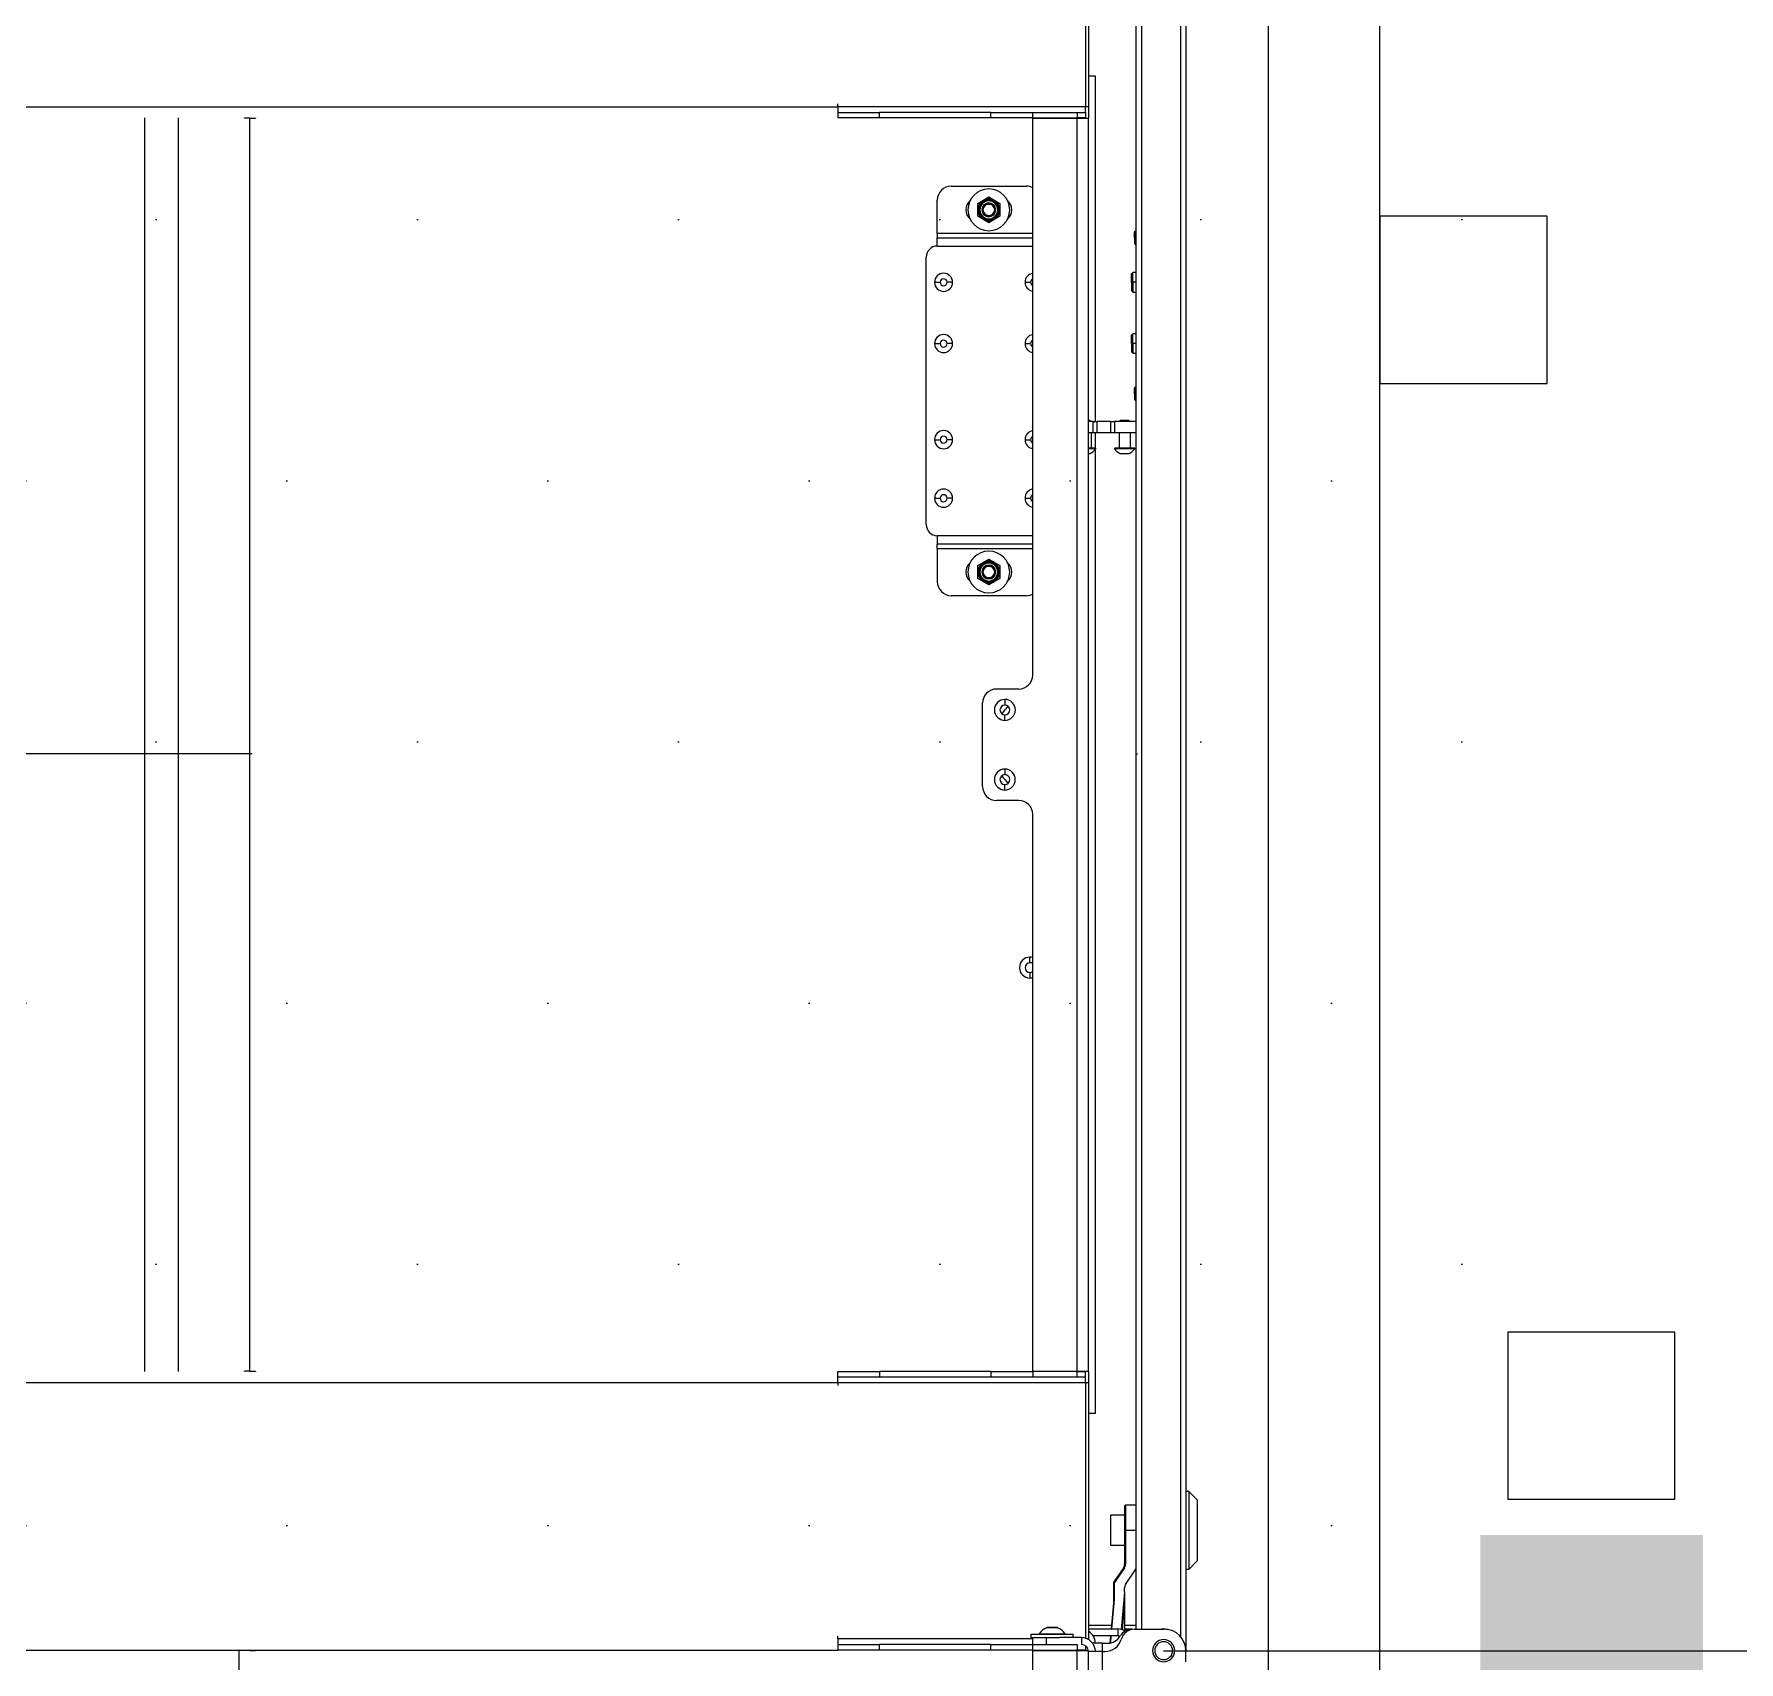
# Model space of a CAD drawing. Header units: millimetres. Extents: x -15291 to 293567, y -98510 to 49398.
# Drawn here: x 51397 to 52009, y 25976 to 26560 of the extents above; entities that cross this region are included whole.
import ezdxf

# ---------------------------------------------------------------- set-up
doc = ezdxf.new("R2010")
doc.units = ezdxf.units.MM
doc.header["$LTSCALE"] = 50
doc.header["$MEASUREMENT"] = 0
for name, pattern in [('AUSGEZOGEN', [0]), ('PHANTOM2', [1.25, 0.625, -0.125, 0.125, -0.125, 0.125, -0.125]), ('STRICHPUNKT', [25.4, 12.7, -6.35, 0, -6.35])]:
    doc.linetypes.add(name, pattern=pattern)
for name, color, linetype in [('AXEN', 3, 'STRICHPUNKT'), ('DV16_Standard', 7, 'CONTINUOUS'), ('EL01', 7, 'AUSGEZOGEN'), ('EQUIP1', 7, 'AUSGEZOGEN'), ('FFU', 4, 'CONTINUOUS'), ('RW01', 4, 'AUSGEZOGEN'), ('Standard', 7, 'CONTINUOUS')]:
    doc.layers.add(name, color=color, linetype=linetype)

msp = doc.modelspace()

# ---------------------------------------------------------------- hatches: boundary and pattern name
at = {"layer": 'FFU'}
h = msp.add_hatch(dxfattribs=at)
h.set_pattern_fill('DOTS,_I', color=256, scale=1500, style=2)
h.set_pattern_definition([(0, (1800, -3600), (46.875, 93.75), [0, -93.75])])
h.paths.add_polyline_path([(51010, 25900), (51910, 25900), (51910, 27100), (51010, 27100)])

# ---------------------------------------------------------------- linework, layer by layer
at = {"layer": 'AXEN', "linetype": 'STRICHPUNKT'}
msp.add_line((74336.92, 26302.03), (2515, 26302.03), dxfattribs=at)
at = {"layer": 'DV16_Standard', "color": 7, "linetype": 'Continuous', "ltscale": 254}
for p, q in [((51810.34, 26630.57), (51810.34, 25980.07)), ((51774.34, 26626.05), (51774.34, 26534.32)), ((51775.34, 26626.32), (51775.34, 26534.32)), ((51808.34, 26625.38), (51808.34, 25985.27)), ((51792.34, 26622.82), (51792.34, 25987.82)), ((51794.34, 26622.82), (51794.34, 25987.82)), ((51777.84, 26545.32), (51775.34, 26545.32)), ((51777.84, 26421.32), (51777.84, 26545.32)), ((50440.34, 26534.32), (51685.34, 26534.32)), ((51685.34, 26534.32), (51685.34, 26535.32)), ((51685.34, 26534.32), (51685.34, 26530.32)), ((51774.34, 26534.32), (51685.34, 26534.32)), ((51685.34, 26532.32), (51700.34, 26532.32)), ((51700.34, 26530.32), (51700.34, 26532.32)), ((51740.34, 26532.32), (51700.34, 26532.32)), ((51740.34, 26530.32), (51740.34, 26532.32)), ((51740.34, 26532.32), (51755.34, 26532.32)), ((51755.34, 26530.32), (51755.34, 26532.32)), ((51755.34, 26532.32), (51771.34, 26532.32)), ((51771.34, 26532.32), (51771.34, 26530.32)), ((51771.34, 26532.32), (51774.34, 26532.32)), ((51774.34, 26532.32), (51774.34, 26534.32)), ((51775.34, 26534.32), (51774.34, 26534.32)), ((51774.34, 26532.32), (51774.34, 26530.32)), ((51775.34, 26534.32), (51775.34, 26530.22)), ((51436.51, 26530.32), (51436.51, 26080.32)), ((51448.58, 26530.32), (51448.58, 26080.32)), ((51472.34, 26530.22), (51472.34, 26530.32)), ((51474.34, 26530.22), (51472.34, 26530.22)), ((51474.34, 26530.32), (51474.34, 26530.22)), ((51474.34, 26080.42), (51474.34, 26530.22)), ((51474.34, 26530.22), (51476.34, 26530.22)), ((51476.34, 26530.32), (51476.34, 26530.22)), ((51700.34, 26530.32), (51685.34, 26530.32)), ((51740.34, 26530.32), (51700.34, 26530.32)), ((51755.34, 26530.32), (51740.34, 26530.32)), ((51755.34, 26530.32), (51771.34, 26530.32)), ((51755.34, 26330.32), (51755.34, 26530.22)), ((51755.34, 26530.22), (51771.34, 26530.22)), ((51758.58, 26530.32), (51758.58, 26530.22)), ((51762.34, 26530.32), (51762.34, 26530.22)), ((51766.09, 26530.22), (51766.09, 26530.32)), ((51774.34, 26530.32), (51771.34, 26530.32)), ((51771.34, 26530.22), (51771.34, 26530.32)), ((51771.34, 26080.42), (51771.34, 26530.22)), ((51771.34, 26530.22), (51775.34, 26530.22)), ((51773.34, 26530.22), (51773.34, 26530.32)), ((51775.34, 26080.42), (51775.34, 26530.22)), ((51721.09, 26488.82), (51721.09, 26500.82)), ((51721.09, 26488.82), (51721.09, 26500.82)), ((51726.09, 26505.82), (51753.09, 26505.82)), ((51726.09, 26505.82), (51753.09, 26505.82)), ((51735.59, 26499.63), (51739.59, 26501.94)), ((51735.59, 26499.63), (51739.59, 26501.94)), ((51739.59, 26501.94), (51743.59, 26499.63)), ((51739.59, 26501.94), (51739.59, 26501.25)), ((51739.59, 26501.94), (51743.59, 26499.63)), ((51739.59, 26501.94), (51739.59, 26501.25)), ((51739.59, 26501.25), (51739.59, 26500.9)), ((51739.59, 26501.25), (51739.59, 26500.9)), ((51739.59, 26500.9), (51739.59, 26500.56)), ((51739.59, 26500.9), (51739.59, 26500.56)), ((51735.59, 26495.01), (51735.59, 26499.63)), ((51735.59, 26495.01), (51735.59, 26499.63)), ((51739.59, 26492.7), (51735.59, 26495.01)), ((51739.59, 26492.7), (51735.59, 26495.01)), ((51739.59, 26499.82), (51739.59, 26499.42)), ((51739.59, 26499.82), (51739.59, 26499.42)), ((51739.59, 26494.82), (51739.59, 26495.22)), ((51739.59, 26494.82), (51739.59, 26495.22)), ((51743.59, 26495.01), (51739.59, 26492.7)), ((51743.59, 26495.01), (51739.59, 26492.7)), ((51743.59, 26499.63), (51743.59, 26495.01)), ((51743.59, 26499.63), (51743.59, 26495.01)), ((51721.09, 26488.82), (51721.09, 26487.32)), ((51755.34, 26488.82), (51721.09, 26488.82)), ((51721.09, 26488.82), (51721.09, 26487.32)), ((51755.34, 26488.82), (51721.09, 26488.82)), ((51739.59, 26493.74), (51739.59, 26494.09)), ((51739.59, 26493.74), (51739.59, 26494.09)), ((51739.59, 26493.4), (51739.59, 26493.74)), ((51739.59, 26493.4), (51739.59, 26493.74)), ((51739.59, 26492.7), (51739.59, 26493.4)), ((51739.59, 26492.7), (51739.59, 26493.4)), ((51792.24, 26489.82), (51791.84, 26489.42)), ((51792.24, 26489.82), (51791.84, 26489.42)), ((51791.84, 26487.32), (51791.84, 26489.42)), ((51791.84, 26487.32), (51791.84, 26489.42)), ((51791.84, 26487.32), (51791.84, 26489.42)), ((51791.84, 26487.32), (51791.84, 26489.42)), ((51792.24, 26487.32), (51792.24, 26489.82)), ((51792.34, 26489.82), (51792.24, 26489.82)), ((51792.24, 26487.32), (51792.24, 26489.82)), ((51792.34, 26489.82), (51792.24, 26489.82)), ((51721.09, 26484.32), (51721.09, 26487.32)), ((51721.09, 26487.32), (51755.34, 26487.32)), ((51721.09, 26484.32), (51721.09, 26487.32)), ((51721.09, 26487.32), (51755.34, 26487.32)), ((51721.09, 26484.32), (51755.34, 26484.32)), ((51721.09, 26484.32), (51755.34, 26484.32)), ((51791.84, 26487.32), (51791.84, 26485.22)), ((51791.84, 26487.32), (51791.84, 26485.22)), ((51792.24, 26487.32), (51791.84, 26487.32)), ((51791.84, 26487.32), (51791.84, 26485.22)), ((51791.84, 26487.32), (51791.84, 26485.22)), ((51792.24, 26487.32), (51791.84, 26487.32)), ((51791.84, 26485.22), (51792.24, 26484.82)), ((51791.84, 26485.22), (51792.24, 26484.82)), ((51792.24, 26487.32), (51792.24, 26484.82)), ((51792.24, 26487.32), (51792.34, 26487.32)), ((51792.24, 26487.32), (51792.24, 26484.82)), ((51792.24, 26487.32), (51792.34, 26487.32)), ((51792.24, 26484.82), (51792.34, 26484.82)), ((51792.24, 26484.82), (51792.34, 26484.82)), ((51717.09, 26384.32), (51717.09, 26480.32)), ((51720.08, 26471.32), (51722.08, 26471.32)), ((51720.08, 26471.32), (51722.08, 26471.32)), ((51726.59, 26471.32), (51724.59, 26471.32)), ((51726.59, 26471.32), (51724.59, 26471.32)), ((51752.58, 26471.32), (51754.58, 26471.32)), ((51752.58, 26471.32), (51754.58, 26471.32)), ((51791.34, 26474.82), (51790.84, 26474.32)), ((51791.34, 26474.82), (51790.84, 26474.32)), ((51790.84, 26471.32), (51790.84, 26474.32)), ((51790.84, 26471.32), (51790.84, 26474.32)), ((51790.84, 26471.32), (51790.84, 26468.32)), ((51790.84, 26471.32), (51791.34, 26471.32)), ((51790.84, 26471.32), (51790.84, 26468.32)), ((51790.84, 26471.32), (51791.34, 26471.32)), ((51791.34, 26471.32), (51791.34, 26474.82)), ((51792.34, 26474.82), (51791.34, 26474.82)), ((51791.34, 26471.32), (51791.34, 26474.82)), ((51792.34, 26474.82), (51791.34, 26474.82)), ((51791.34, 26471.32), (51791.34, 26467.82)), ((51792.34, 26471.32), (51791.34, 26471.32)), ((51791.34, 26471.32), (51791.34, 26467.82)), ((51792.34, 26471.32), (51791.34, 26471.32)), ((51790.84, 26468.32), (51791.34, 26467.82)), ((51790.84, 26468.32), (51791.34, 26467.82)), ((51791.34, 26467.82), (51792.34, 26467.82)), ((51791.34, 26467.82), (51792.34, 26467.82)), ((51791.34, 26452.82), (51790.84, 26452.32)), ((51791.34, 26452.82), (51790.84, 26452.32)), ((51790.84, 26449.32), (51790.84, 26452.32)), ((51791.34, 26449.32), (51791.34, 26452.82)), ((51792.34, 26452.82), (51791.34, 26452.82)), ((51792.34, 26452.82), (51791.34, 26452.82)), ((51720.08, 26449.32), (51722.08, 26449.32)), ((51726.59, 26449.32), (51724.59, 26449.32)), ((51752.58, 26449.32), (51754.58, 26449.32)), ((51790.84, 26449.32), (51790.84, 26446.32)), ((51790.84, 26449.32), (51791.34, 26449.32)), ((51790.84, 26446.32), (51791.34, 26445.82)), ((51791.34, 26449.32), (51791.34, 26445.82)), ((51792.34, 26449.32), (51791.34, 26449.32)), ((51791.34, 26445.82), (51792.34, 26445.82)), ((51792.24, 26433.82), (51791.84, 26433.42)), ((51791.84, 26431.32), (51791.84, 26433.42)), ((51791.84, 26431.32), (51791.84, 26433.42)), ((51792.24, 26431.32), (51792.24, 26433.82)), ((51792.34, 26433.82), (51792.24, 26433.82)), ((51791.84, 26431.32), (51791.84, 26429.22)), ((51791.84, 26431.32), (51791.84, 26429.22)), ((51792.24, 26431.32), (51791.84, 26431.32)), ((51791.84, 26429.22), (51792.24, 26428.82)), ((51792.24, 26431.32), (51792.24, 26428.82)), ((51792.24, 26431.32), (51792.34, 26431.32)), ((51792.24, 26428.82), (51792.34, 26428.82)), ((51777.01, 26421.32), (51775.34, 26421.32)), ((51775.94, 26421.72), (51775.35, 26421.72)), ((51775.94, 26421.62), (51775.94, 26421.72)), ((51776.24, 26421.32), (51775.94, 26421.62)), ((51777.01, 26421.32), (51778.42, 26421.32)), ((51777.01, 26417.32), (51777.01, 26421.32)), ((51783.25, 26421.32), (51778.42, 26421.32)), ((51778.42, 26417.32), (51778.42, 26421.32)), ((51783.25, 26421.32), (51784.67, 26421.32)), ((51783.25, 26421.32), (51783.25, 26417.32)), ((51792.34, 26421.32), (51784.67, 26421.32)), ((51784.67, 26421.32), (51784.67, 26417.32)), ((51786.44, 26421.32), (51786.74, 26421.62)), ((51786.74, 26421.62), (51786.74, 26421.72)), ((51789.94, 26421.72), (51786.74, 26421.72)), ((51789.72, 26421.72), (51786.86, 26421.72)), ((51789.94, 26421.62), (51789.94, 26421.72)), ((51790.24, 26421.32), (51789.94, 26421.62)), ((51777.01, 26417.32), (51775.34, 26417.32)), ((51776.34, 26417.32), (51776.34, 26411.92)), ((51778.42, 26417.32), (51777.01, 26417.32)), ((51777.84, 26411.72), (51777.84, 26417.32)), ((51783.25, 26417.32), (51778.42, 26417.32)), ((51784.67, 26417.32), (51783.25, 26417.32)), ((51792.34, 26417.32), (51784.67, 26417.32)), ((51786.34, 26417.32), (51786.34, 26411.92)), ((51790.34, 26417.32), (51790.34, 26411.92)), ((51720.08, 26414.82), (51722.08, 26414.82)), ((51726.59, 26414.82), (51724.59, 26414.82)), ((51752.58, 26414.82), (51754.58, 26414.82)), ((51775.34, 26411.92), (51776.34, 26411.92)), ((51777.9, 26411.72), (51775.34, 26411.72)), ((51777.99, 26411.57), (51775.34, 26411.57)), ((51775.34, 26409.92), (51775.93, 26409.92)), ((51775.34, 26409.91), (51775.89, 26409.91)), ((51777.84, 26065.32), (51777.84, 26411.36)), ((51791.99, 26411.57), (51784.69, 26411.57)), ((51791.9, 26411.72), (51784.77, 26411.72)), ((51786.34, 26411.92), (51790.34, 26411.92)), ((51786.74, 26409.92), (51789.93, 26409.92)), ((51786.78, 26409.91), (51789.89, 26409.91)), ((51720.08, 26393.82), (51722.08, 26393.82)), ((51726.59, 26393.82), (51724.59, 26393.82)), ((51752.58, 26393.82), (51754.58, 26393.82)), ((51755.34, 26380.32), (51721.09, 26380.32)), ((51721.09, 26380.32), (51721.09, 26377.32)), ((51755.34, 26377.32), (51721.09, 26377.32)), ((51721.09, 26375.82), (51721.09, 26377.32)), ((51721.09, 26375.82), (51755.34, 26375.82)), ((51721.09, 26375.82), (51721.09, 26363.82)), ((51735.59, 26369.63), (51739.59, 26371.94)), ((51735.59, 26365.01), (51735.59, 26369.63)), ((51739.59, 26371.94), (51743.59, 26369.63)), ((51739.59, 26371.94), (51739.59, 26371.25)), ((51739.59, 26371.25), (51739.59, 26370.9)), ((51739.59, 26370.9), (51739.59, 26370.56)), ((51739.59, 26369.82), (51739.59, 26369.42)), ((51743.59, 26369.63), (51743.59, 26365.01)), ((51739.59, 26362.7), (51735.59, 26365.01)), ((51739.59, 26364.82), (51739.59, 26365.22)), ((51743.59, 26365.01), (51739.59, 26362.7)), ((51739.59, 26363.74), (51739.59, 26364.09)), ((51739.59, 26363.4), (51739.59, 26363.74)), ((51739.59, 26362.7), (51739.59, 26363.4)), ((51753.09, 26358.82), (51726.09, 26358.82)), ((51750.34, 26325.32), (51742.34, 26325.32)), ((51737.34, 26290.32), (51737.34, 26320.32)), ((51745.34, 26321.58), (51745.34, 26319.58)), ((51745.34, 26314.07), (51745.34, 26316.07)), ((51745.34, 26296.58), (51745.34, 26294.58)), ((51745.34, 26289.07), (51745.34, 26291.07)), ((51750.34, 26285.32), (51742.34, 26285.32)), ((51755.34, 26080.42), (51755.34, 26280.32)), ((51754.34, 26227.08), (51754.34, 26229.08)), ((51754.34, 26223.57), (51754.34, 26221.57)), ((51472.34, 26080.32), (51472.34, 26080.42)), ((51474.34, 26080.42), (51472.34, 26080.42)), ((51472.34, 26080.32), (51472.34, 26080.42)), ((51474.34, 26080.42), (51472.34, 26080.42)), ((51474.34, 26080.42), (51474.34, 26080.32)), ((51474.34, 26080.42), (51476.34, 26080.42)), ((51474.34, 26080.42), (51474.34, 26080.32)), ((51474.34, 26080.42), (51476.34, 26080.42)), ((51476.34, 26080.42), (51476.34, 26080.32)), ((51476.34, 26080.42), (51476.34, 26080.32)), ((51685.34, 26080.32), (51700.34, 26080.32)), ((51685.34, 26076.32), (51685.34, 26080.32)), ((51685.34, 26080.32), (51700.34, 26080.32)), ((51685.34, 26076.32), (51685.34, 26080.32)), ((51740.34, 26080.32), (51700.34, 26080.32)), ((51700.34, 26080.32), (51700.34, 26078.32)), ((51740.34, 26080.32), (51700.34, 26080.32)), ((51700.34, 26080.32), (51700.34, 26078.32)), ((51740.34, 26080.32), (51755.34, 26080.32)), ((51740.34, 26080.32), (51740.34, 26078.32)), ((51740.34, 26080.32), (51755.34, 26080.32)), ((51740.34, 26080.32), (51740.34, 26078.32)), ((51755.34, 26080.42), (51771.34, 26080.42)), ((51755.34, 26080.42), (51771.34, 26080.42)), ((51771.34, 26080.32), (51755.34, 26080.32)), ((51755.34, 26080.32), (51755.34, 26078.32)), ((51771.34, 26080.32), (51755.34, 26080.32)), ((51755.34, 26080.32), (51755.34, 26078.32)), ((51758.58, 26080.42), (51758.58, 26080.32)), ((51758.58, 26080.42), (51758.58, 26080.32)), ((51762.34, 26080.32), (51762.34, 26080.42)), ((51762.34, 26080.32), (51762.34, 26080.42)), ((51766.09, 26080.32), (51766.09, 26080.42)), ((51766.09, 26080.32), (51766.09, 26080.42)), ((51771.34, 26080.32), (51771.34, 26080.42)), ((51771.34, 26080.42), (51775.34, 26080.42)), ((51771.34, 26080.32), (51771.34, 26080.42)), ((51771.34, 26080.42), (51775.34, 26080.42)), ((51771.34, 26080.32), (51774.34, 26080.32)), ((51771.34, 26078.32), (51771.34, 26080.32)), ((51771.34, 26080.32), (51774.34, 26080.32)), ((51771.34, 26078.32), (51771.34, 26080.32)), ((51773.34, 26080.32), (51773.34, 26080.42)), ((51773.34, 26080.32), (51773.34, 26080.42)), ((51774.34, 26078.32), (51774.34, 26080.32)), ((51774.34, 26078.32), (51774.34, 26080.32)), ((51775.34, 26080.42), (51775.34, 26076.32)), ((51775.34, 26080.42), (51775.34, 26076.32)), ((51685.34, 26076.32), (50440.34, 26076.32)), ((51700.34, 26078.32), (51685.34, 26078.32)), ((51700.34, 26078.32), (51685.34, 26078.32)), ((51774.34, 26076.32), (51685.34, 26076.32)), ((51685.34, 26076.32), (51685.34, 26075.32)), ((51774.34, 26076.32), (51685.34, 26076.32)), ((51685.34, 26076.32), (51685.34, 26075.32)), ((51740.34, 26078.32), (51700.34, 26078.32)), ((51740.34, 26078.32), (51700.34, 26078.32)), ((51755.34, 26078.32), (51740.34, 26078.32)), ((51755.34, 26078.32), (51740.34, 26078.32)), ((51771.34, 26078.32), (51755.34, 26078.32)), ((51771.34, 26078.32), (51755.34, 26078.32)), ((51774.34, 26078.32), (51771.34, 26078.32)), ((51774.34, 26078.32), (51771.34, 26078.32)), ((51774.34, 26076.32), (51774.34, 26078.32)), ((51774.34, 26076.32), (51774.34, 26078.32)), ((51774.34, 26076.32), (51774.34, 25984.59)), ((51775.34, 26076.32), (51774.34, 26076.32)), ((51774.34, 26076.32), (51774.34, 25984.59)), ((51775.34, 26076.32), (51774.34, 26076.32)), ((51775.34, 26076.32), (51775.34, 25984.32)), ((51775.34, 26076.32), (51775.34, 25984.32)), ((51777.84, 26065.32), (51775.34, 26065.32)), ((51777.84, 26065.32), (51775.34, 26065.32)), ((51811.34, 26037.32), (51810.34, 26037.32)), ((51811.34, 26037.32), (51810.34, 26037.32)), ((51814.34, 26034.32), (51811.34, 26037.32)), ((51811.34, 26037.32), (51811.34, 26009.32)), ((51814.34, 26034.32), (51811.34, 26037.32)), ((51811.34, 26037.32), (51811.34, 26009.32)), ((51788.34, 26032.02), (51788.34, 26023.32)), ((51788.34, 26032.02), (51788.34, 26023.32)), ((51792.34, 26032.32), (51788.64, 26032.32)), ((51788.64, 26032.32), (51788.64, 26023.32)), ((51792.34, 26032.32), (51788.64, 26032.32)), ((51788.64, 26032.32), (51788.64, 26023.32)), ((51814.34, 26034.32), (51814.34, 26012.32)), ((51814.34, 26034.32), (51814.34, 26012.32)), ((51783.34, 26017.82), (51783.34, 26028.82)), ((51788.34, 26028.82), (51783.34, 26028.82)), ((51783.34, 26017.82), (51783.34, 26028.82)), ((51788.34, 26028.82), (51783.34, 26028.82)), ((51788.64, 26023.32), (51788.34, 26023.32)), ((51788.34, 26023.32), (51788.34, 26011.14)), ((51788.64, 26023.32), (51788.34, 26023.32)), ((51788.34, 26023.32), (51788.34, 26011.14)), ((51792.34, 26023.32), (51788.64, 26023.32)), ((51788.64, 26023.32), (51788.64, 26011.14)), ((51792.34, 26023.32), (51788.64, 26023.32)), ((51788.64, 26023.32), (51788.64, 26011.14)), ((51788.34, 26017.82), (51783.34, 26017.82)), ((51788.34, 26017.82), (51783.34, 26017.82)), ((51788.64, 26011.14), (51788.34, 26011.14)), ((51788.64, 26011.14), (51788.34, 26011.14)), ((51814.34, 26012.32), (51811.34, 26009.32)), ((51814.34, 26012.32), (51811.34, 26009.32)), ((51788, 26010.03), (51784.5, 26004.79)), ((51788, 26010.03), (51784.5, 26004.79)), ((51788.25, 26009.86), (51784.75, 26004.62)), ((51788.25, 26009.86), (51784.75, 26004.62)), ((51788.25, 26009.86), (51788, 26010.03)), ((51788.25, 26009.86), (51788, 26010.03)), ((51788.67, 26003.83), (51792.17, 26009.07)), ((51788.67, 26003.83), (51792.17, 26009.07)), ((51811.34, 26009.32), (51810.34, 26009.32)), ((51811.34, 26009.32), (51810.34, 26009.32)), ((51784.34, 26004.23), (51784.34, 25997.9)), ((51784.64, 26004.23), (51784.34, 26004.23)), ((51784.34, 26004.23), (51784.34, 25997.9)), ((51784.64, 26004.23), (51784.34, 26004.23)), ((51784.75, 26004.62), (51784.5, 26004.79)), ((51784.75, 26004.62), (51784.5, 26004.79)), ((51784.64, 26004.23), (51784.64, 25997.9)), ((51784.64, 26004.23), (51784.64, 25997.9)), ((51788.34, 26001.07), (51787.15, 25987.75)), ((51788.34, 26001.07), (51787.15, 25987.75)), ((51788.34, 26001.07), (51788.34, 26002.72)), ((51788.34, 26001.07), (51788.34, 26002.72)), ((51788.34, 26001.07), (51788.34, 25998.31)), ((51788.34, 26001.07), (51788.34, 25998.31)), ((51784.31, 25997.19), (51783.48, 25987.92)), ((51784.31, 25997.19), (51783.48, 25987.92)), ((51783.78, 25987.92), (51784.6, 25997.17)), ((51783.78, 25987.92), (51784.6, 25997.17)), ((51784.34, 25997.9), (51784.31, 25997.19)), ((51784.34, 25997.9), (51784.31, 25997.19)), ((51784.34, 25997.9), (51784.31, 25997.19)), ((51784.34, 25997.9), (51784.31, 25997.19)), ((51784.33, 25997.83), (51784.31, 25997.19)), ((51784.33, 25997.83), (51784.31, 25997.19)), ((51784.6, 25997.17), (51784.31, 25997.19)), ((51784.6, 25997.17), (51784.31, 25997.19)), ((51784.34, 25997.9), (51784.64, 25997.9)), ((51784.34, 25997.9), (51784.64, 25997.9)), ((51784.6, 25997.17), (51784.64, 25997.9)), ((51784.6, 25997.17), (51784.64, 25997.9)), ((51788.31, 25997.48), (51787.44, 25987.66)), ((51788.31, 25997.48), (51787.44, 25987.66)), ((51788.31, 25997.48), (51788.34, 25998.31)), ((51788.31, 25997.48), (51788.34, 25998.31)), ((51788.31, 25997.48), (51788.31, 25987.27)), ((51788.31, 25997.48), (51788.31, 25987.27)), ((51788.34, 25998.31), (51788.34, 25987.25)), ((51788.34, 25998.31), (51788.34, 25987.25)), ((51764.24, 25988.38), (51760.43, 25988.38)), ((51764.24, 25988.38), (51760.43, 25988.38)), ((51764.21, 25988.39), (51760.47, 25988.39)), ((51764.21, 25988.39), (51760.47, 25988.39)), ((51775.34, 25989.32), (51783.6, 25989.32)), ((51775.34, 25989.32), (51783.6, 25989.32)), ((51775.34, 25987.92), (51785.84, 25987.92)), ((51775.34, 25987.92), (51785.84, 25987.92)), ((51785.84, 25987.92), (51785.84, 25985.42)), ((51785.84, 25987.92), (51785.84, 25985.42)), ((51788.34, 25989.32), (51792.34, 25989.32)), ((51788.34, 25989.32), (51792.34, 25989.32)), ((51791, 25987.82), (51788.34, 25987.82)), ((51791, 25987.82), (51788.34, 25987.82)), ((51791.92, 25987.82), (51802.59, 25987.82)), ((51791.92, 25987.82), (51802.59, 25987.82)), ((51685.34, 25984.32), (51685.34, 25985.32)), ((51685.34, 25984.32), (51685.34, 25980.32)), ((51755.34, 25984.32), (51685.34, 25984.32)), ((51685.34, 25982.32), (51700.34, 25982.32)), ((51700.34, 25980.32), (51700.34, 25982.32)), ((51740.34, 25982.32), (51700.34, 25982.32)), ((51740.34, 25980.32), (51740.34, 25982.32)), ((51740.34, 25982.32), (51755.34, 25982.32)), ((51754.84, 25984.82), (51754.84, 25986.02)), ((51754.84, 25986.02), (51769.84, 25986.02)), ((51754.84, 25984.82), (51765.03, 25984.82)), ((51755.34, 25984.82), (51760.34, 25984.82)), ((51755.34, 25982.32), (51755.34, 25984.82)), ((51755.34, 25980.32), (51755.34, 25982.32)), ((51755.34, 25982.32), (51771.34, 25982.32)), ((51757.68, 25986.18), (51766.99, 25986.18)), ((51760.34, 25982.32), (51760.34, 25984.82)), ((51772.84, 25984.82), (51765.03, 25984.82)), ((51769.84, 25984.82), (51769.84, 25986.02)), ((51771.34, 25982.32), (51771.34, 25980.32)), ((51772.84, 25984.82), (51772.84, 25982.32)), ((51774.34, 25981.82), (51774.34, 25980.32)), ((51775.34, 25984.32), (51775.02, 25984.32)), ((51775.34, 25984.32), (51775.34, 25984.15)), ((51780.34, 25982.82), (51776.84, 25982.82)), ((51785.84, 25985.42), (51777.11, 25985.42)), ((51780.34, 25979.82), (51780.34, 25982.82)), ((51780.34, 25982.82), (51782.34, 25982.82)), ((51783.26, 25985.42), (51783.03, 25982.87)), ((51783.33, 25982.92), (51783.56, 25985.42)), ((50440.34, 25980.32), (51685.34, 25980.32)), ((51470.34, 25980.32), (51470.34, 25420.04)), ((51472.34, 25980.22), (51472.34, 25980.32)), ((51474.34, 25980.22), (51472.34, 25980.22)), ((51474.34, 25980.32), (51474.34, 25980.22)), ((51474.34, 25980.22), (51476.34, 25980.22)), ((51476.34, 25980.32), (51476.34, 25980.22)), ((51700.34, 25980.32), (51685.34, 25980.32)), ((51740.34, 25980.32), (51700.34, 25980.32)), ((51755.34, 25980.32), (51740.34, 25980.32)), ((51755.34, 25980.32), (51771.34, 25980.32)), ((51755.34, 25941.82), (51755.34, 25980.22)), ((51755.34, 25980.22), (51771.34, 25980.22)), ((51758.58, 25980.32), (51758.58, 25980.22)), ((51762.34, 25980.32), (51762.34, 25980.22)), ((51766.09, 25980.22), (51766.09, 25980.32)), ((51774.34, 25980.32), (51771.34, 25980.32)), ((51771.34, 25980.22), (51771.34, 25980.32)), ((51771.34, 25980.22), (51775.3, 25980.22)), ((51771.34, 25865.32), (51771.34, 25980.22)), ((51773.34, 25980.22), (51773.34, 25980.32)), ((51780.34, 25979.82), (51775.34, 25979.82)), ((51775.34, 25968.32), (51775.34, 25979.82)), ((51780.34, 25968.32), (51780.34, 25979.82)), ((51780.34, 25979.82), (51781.34, 25979.82)), ((51810.34, 25976.07), (51810.34, 25980.07))]:
    msp.add_line(p, q, dxfattribs=at)
for centre, radius, start, end in [((51726.09, 26500.82), 5, 90, 180), ((51726.09, 26500.82), 5, 90, 180), ((51739.59, 26497.32), 7.5, 90, 270), ((51739.59, 26497.32), 7.5, 90, 270), ((51739.59, 26497.32), 3.93, 90, 270), ((51739.59, 26497.32), 3.93, 90, 270), ((51739.59, 26497.32), 3.58, 90, 270), ((51739.59, 26497.32), 3.58, 90, 270), ((51739.59, 26497.32), 7.5, 270, 90), ((51739.59, 26497.32), 7.5, 270, 90), ((51739.59, 26497.32), 3.93, 270, 90), ((51739.59, 26497.32), 3.93, 270, 90), ((51739.59, 26497.32), 3.58, 270, 90), ((51739.59, 26497.32), 3.58, 270, 90), ((51753.09, 26500.82), 5, 63.25632, 90), ((51753.09, 26500.82), 5, 63.25632, 90), ((51735.59, 26497.32), 4.25, 130.73592, 229.26408), ((51735.59, 26497.32), 4.25, 130.73592, 229.26408), ((51739.59, 26497.32), 3.23, 90, 270), ((51739.59, 26497.32), 3.23, 90, 270), ((51739.59, 26497.32), 2.5, 90, 270), ((51739.59, 26497.32), 2.5, 90, 270), ((51739.59, 26497.32), 2.1, 90, 270), ((51739.59, 26497.32), 2.1, 90, 270), ((51739.59, 26497.32), 3.23, 270, 90), ((51739.59, 26497.32), 3.23, 270, 90), ((51739.59, 26497.32), 2.5, 270, 90), ((51739.59, 26497.32), 2.5, 270, 90), ((51739.59, 26497.32), 2.1, 270, 90), ((51739.59, 26497.32), 2.1, 270, 90), ((51743.59, 26497.32), 4.25, 310.73592, 49.26408), ((51743.59, 26497.32), 4.25, 310.73592, 49.26408), ((51721.09, 26480.32), 4, 90, 180), ((51721.09, 26480.32), 4, 90, 180), ((51723.34, 26471.32), 3.26, 0, 180), ((51723.34, 26471.32), 3.26, 0, 180), ((51723.34, 26471.32), 3.26, 180, 0), ((51723.34, 26471.32), 3.26, 180, 0), ((51723.34, 26471.32), 1.26, 0, 180), ((51723.34, 26471.32), 1.26, 0, 180), ((51723.34, 26471.32), 1.26, 180, 0), ((51723.34, 26471.32), 1.26, 180, 0), ((51755.84, 26471.32), 3.26, 98.83618, 180), ((51755.84, 26471.32), 3.26, 98.83618, 180), ((51755.84, 26471.32), 3.26, 180, 261.16382), ((51755.84, 26471.32), 3.26, 180, 261.16382), ((51755.84, 26471.32), 1.26, 113.47859, 180), ((51755.84, 26471.32), 1.26, 113.47859, 180), ((51755.84, 26471.32), 1.26, 180, 246.52141), ((51755.84, 26471.32), 1.26, 180, 246.52141), ((51723.34, 26449.32), 3.26, 0, 180), ((51755.84, 26449.32), 3.26, 98.83618, 180), ((51723.34, 26449.32), 3.26, 180, 0), ((51723.34, 26449.32), 1.26, 0, 180), ((51723.34, 26449.32), 1.26, 180, 0), ((51755.84, 26449.32), 3.26, 180, 261.16382), ((51755.84, 26449.32), 1.26, 113.47859, 180), ((51755.84, 26449.32), 1.26, 180, 246.52141), ((51723.34, 26414.82), 3.26, 0, 180), ((51723.34, 26414.82), 1.26, 0, 180), ((51755.84, 26414.82), 3.26, 98.83618, 180), ((51755.84, 26414.82), 1.26, 113.47859, 180), ((51723.34, 26414.82), 3.26, 180, 0), ((51723.34, 26414.82), 1.26, 180, 0), ((51755.84, 26414.82), 3.26, 180, 261.16382), ((51755.84, 26414.82), 1.26, 180, 246.52141), ((51775.89, 26410.01), 0.1, 270, 291.2377), ((51774.34, 26414.02), 4.4, 291.2377, 326.08544), ((51776.54, 26411.92), 0.2, 180, 270), ((51777.9, 26411.62), 0.1, 326.08544, 90), ((51784.77, 26411.62), 0.1, 90, 213.91456), ((51788.34, 26414.02), 4.4, 213.91456, 248.7623), ((51786.14, 26411.92), 0.2, 270, 0), ((51786.78, 26410.01), 0.1, 248.7623, 270), ((51789.89, 26410.01), 0.1, 270, 291.2377), ((51788.34, 26414.02), 4.4, 291.2377, 326.08544), ((51790.54, 26411.92), 0.2, 180, 270), ((51791.9, 26411.62), 0.1, 326.08544, 90), ((51723.34, 26393.82), 3.26, 0, 180), ((51755.84, 26393.82), 3.26, 98.83618, 180), ((51723.34, 26393.82), 3.26, 180, 0), ((51723.34, 26393.82), 1.26, 0, 180), ((51723.34, 26393.82), 1.26, 180, 0), ((51755.84, 26393.82), 3.26, 180, 261.16382), ((51755.84, 26393.82), 1.26, 113.47859, 180), ((51755.84, 26393.82), 1.26, 180, 246.52141), ((51721.09, 26384.32), 4, 180, 270), ((51739.59, 26367.32), 7.5, 90, 270), ((51739.59, 26367.32), 7.5, 270, 90), ((51735.59, 26367.32), 4.25, 130.73592, 229.26408), ((51739.59, 26367.32), 3.93, 90, 270), ((51739.59, 26367.32), 3.58, 90, 270), ((51739.59, 26367.32), 3.23, 90, 270), ((51739.59, 26367.32), 2.5, 90, 270), ((51739.59, 26367.32), 2.1, 90, 270), ((51739.59, 26367.32), 3.93, 270, 90), ((51739.59, 26367.32), 3.58, 270, 90), ((51739.59, 26367.32), 3.23, 270, 90), ((51739.59, 26367.32), 2.5, 270, 90), ((51739.59, 26367.32), 2.1, 270, 90), ((51743.59, 26367.32), 4.25, 310.73592, 49.26408), ((51726.09, 26363.82), 5, 180, 270), ((51753.09, 26363.82), 5, 270, 296.74368), ((51750.34, 26330.32), 5, 270, 0), ((51742.34, 26320.32), 5, 90, 180), ((51745.34, 26317.82), 3.75, 90, 270), ((51745.34, 26317.82), 1.75, 90, 270), ((51753.34, 26310.32), 11, 127.68408, 146.01114), ((51745.34, 26317.82), 3.76, 270, 90), ((51745.34, 26317.82), 1.75, 270, 90), ((51745.34, 26292.82), 3.76, 90, 270), ((51745.34, 26292.82), 1.76, 90, 270), ((51753.34, 26300.32), 11, 213.98886, 232.31592), ((51745.34, 26292.82), 3.75, 270, 90), ((51745.34, 26292.82), 1.76, 270, 90), ((51742.34, 26290.32), 5, 180, 270), ((51750.34, 26280.32), 5, 0, 90), ((51754.34, 26225.32), 3.75, 90, 270), ((51754.34, 26225.32), 1.75, 90, 270), ((51754.34, 26225.32), 3.75, 74.5551, 90), ((51754.34, 26225.32), 1.75, 55.26368, 90), ((51754.34, 26225.32), 1.75, 270, 304.73632), ((51754.34, 26225.32), 3.75, 270, 285.4449), ((51788.64, 26032.02), 0.3, 90, 180), ((51788.64, 26032.02), 0.3, 90, 180), ((51786.34, 26011.14), 2, 326.30993, 0), ((51786.34, 26011.14), 2, 326.30993, 0), ((51786.34, 26011.14), 2.3, 326.30993, 0), ((51786.34, 26011.14), 2.3, 326.30993, 0), ((51791.34, 26009.62), 1, 326.30993, 0), ((51791.34, 26009.62), 1, 326.30993, 0), ((51785.34, 26004.23), 1, 146.30993, 180), ((51785.34, 26004.23), 1, 146.30993, 180), ((51785.34, 26004.23), 0.7, 146.30993, 180), ((51785.34, 26004.23), 0.7, 146.30993, 180), ((51790.34, 26002.72), 2, 146.30993, 180), ((51790.34, 26002.72), 2, 146.30993, 180), ((51762.34, 25983.19), 5.53, 110.15585, 147.35409), ((51762.34, 25983.19), 5.53, 110.15585, 147.35409), ((51760.47, 25988.29), 0.1, 90, 110.15585), ((51760.47, 25988.29), 0.1, 90, 110.15585), ((51764.21, 25988.29), 0.1, 69.84415, 90), ((51764.21, 25988.29), 0.1, 69.84415, 90), ((51762.34, 25983.19), 5.53, 32.64591, 69.84415), ((51762.34, 25983.19), 5.53, 32.64591, 69.84415), ((51772.84, 25982.82), 5, 0, 60), ((51785.84, 25982.92), 5, 57.81731, 90), ((51785.84, 25982.92), 5, 57.81731, 90), ((51791, 25982.82), 5, 90, 150), ((51791, 25982.82), 5, 90, 150), ((51791.92, 25982.82), 5, 90, 164.17338), ((51791.92, 25982.82), 5, 90, 164.17338), ((51802.34, 25980.12), 7.75, 90, 96.51187), ((51802.34, 25980.12), 7.75, 90, 96.51187), ((51802.34, 25980.12), 7.75, 77.7476, 90), ((51802.34, 25980.12), 7.75, 77.7476, 90), ((51802.59, 25980.07), 7.75, 0, 90), ((51802.59, 25980.07), 7.75, 0, 90), ((51757.77, 25986.12), 0.1, 147.35409, 270), ((51766.91, 25986.12), 0.1, 270, 32.64591), ((51772.84, 25979.82), 5, 0, 90), ((51772.84, 25979.82), 2.5, 0, 90), ((51781.34, 25985.82), 6, 270, 344.17338), ((51782.34, 25987.82), 5, 270, 330), ((51785.84, 25982.92), 2.5, 71.09875, 90), ((51802.34, 25980.12), 4, 0, 180), ((51802.34, 25980.12), 3.2, 90, 270), ((51802.34, 25980.12), 3.2, 270, 90), ((51802.34, 25980.12), 4, 180, 0)]:
    msp.add_arc(centre, radius, start, end, dxfattribs=at)
for points in [[(51739.59, 26495.22), (51739.31, 26495.22), (51739.04, 26495.28), (51738.53, 26495.49), (51738.3, 26495.64), (51737.91, 26496.03), (51737.75, 26496.26), (51737.54, 26496.77), (51737.49, 26497.05), (51737.49, 26497.6), (51737.54, 26497.87), (51737.75, 26498.38), (51737.91, 26498.61), (51738.3, 26499), (51738.53, 26499.16), (51739.04, 26499.37), (51739.31, 26499.42), (51739.59, 26499.42)], [(51739.59, 26495.22), (51739.31, 26495.22), (51739.04, 26495.28), (51738.53, 26495.49), (51738.3, 26495.64), (51737.91, 26496.03), (51737.75, 26496.26), (51737.54, 26496.77), (51737.49, 26497.05), (51737.49, 26497.6), (51737.54, 26497.87), (51737.75, 26498.38), (51737.91, 26498.61), (51738.3, 26499), (51738.53, 26499.16), (51739.04, 26499.37), (51739.31, 26499.42), (51739.59, 26499.42)], [(51739.59, 26499.42), (51739.86, 26499.42), (51740.14, 26499.37), (51740.64, 26499.16), (51740.88, 26499), (51741.27, 26498.61), (51741.42, 26498.38), (51741.63, 26497.87), (51741.69, 26497.6), (51741.69, 26497.05), (51741.63, 26496.77), (51741.42, 26496.26), (51741.27, 26496.03), (51740.88, 26495.64), (51740.64, 26495.49), (51740.14, 26495.28), (51739.86, 26495.22), (51739.59, 26495.22)], [(51739.59, 26499.42), (51739.86, 26499.42), (51740.14, 26499.37), (51740.64, 26499.16), (51740.88, 26499), (51741.27, 26498.61), (51741.42, 26498.38), (51741.63, 26497.87), (51741.69, 26497.6), (51741.69, 26497.05), (51741.63, 26496.77), (51741.42, 26496.26), (51741.27, 26496.03), (51740.88, 26495.64), (51740.64, 26495.49), (51740.14, 26495.28), (51739.86, 26495.22), (51739.59, 26495.22)], [(51739.59, 26365.22), (51739.31, 26365.22), (51739.04, 26365.28), (51738.53, 26365.49), (51738.3, 26365.64), (51737.91, 26366.03), (51737.75, 26366.26), (51737.54, 26366.77), (51737.49, 26367.05), (51737.49, 26367.6), (51737.54, 26367.87), (51737.75, 26368.38), (51737.91, 26368.61), (51738.3, 26369), (51738.53, 26369.16), (51739.04, 26369.37), (51739.31, 26369.42), (51739.59, 26369.42)], [(51739.59, 26369.42), (51739.86, 26369.42), (51740.14, 26369.37), (51740.64, 26369.16), (51740.88, 26369), (51741.27, 26368.61), (51741.42, 26368.38), (51741.63, 26367.87), (51741.69, 26367.6), (51741.69, 26367.05), (51741.63, 26366.77), (51741.42, 26366.26), (51741.27, 26366.03), (51740.88, 26365.64), (51740.64, 26365.49), (51740.14, 26365.28), (51739.86, 26365.22), (51739.59, 26365.22)]]:
    msp.add_open_spline(points, degree=3, knots=[0, 0, 0, 0, 0.125, 0.125, 0.25, 0.25, 0.375, 0.375, 0.5, 0.5, 0.625, 0.625, 0.75, 0.75, 0.875, 0.875, 1, 1, 1, 1], dxfattribs=at)
at = {"layer": 'EL01', "color": 7}
msp.add_solid([(51995.98, 26021.62), (51995.98, 25901.62), (51915.98, 26021.62), (51915.98, 25901.62)], dxfattribs=at)
at = {"layer": 'EQUIP1'}
msp.add_line((51840, 25905), (51840, 27105), dxfattribs=at)
at = {"layer": 'RW01'}
msp.add_line((51880, 18730), (51880, 31900.94), dxfattribs=at)
at = {"layer": 'RW01', "flags": 128}
for points in [[(51880, 26435), (51940, 26435), (51940, 26495), (51880, 26495)], [(51925.87, 26034.48), (51985.87, 26034.48), (51985.87, 26094.48), (51925.87, 26094.48)]]:
    msp.add_lwpolyline(points, close=True, dxfattribs=at)
at = {"layer": 'Standard', "color": 4, "linetype": 'PHANTOM2', "ltscale": 254}
msp.add_line((51802.34, 25980.12), (52462.11, 25980.12), dxfattribs=at)
at = {"layer": 'Standard', "color": 0, "linetype": 'PHANTOM2', "ltscale": 254}
msp.add_arc((51802.34, 25980.12), 659.77, 0, 89.3053, dxfattribs=at)

doc.saveas('drawing.dxf')
